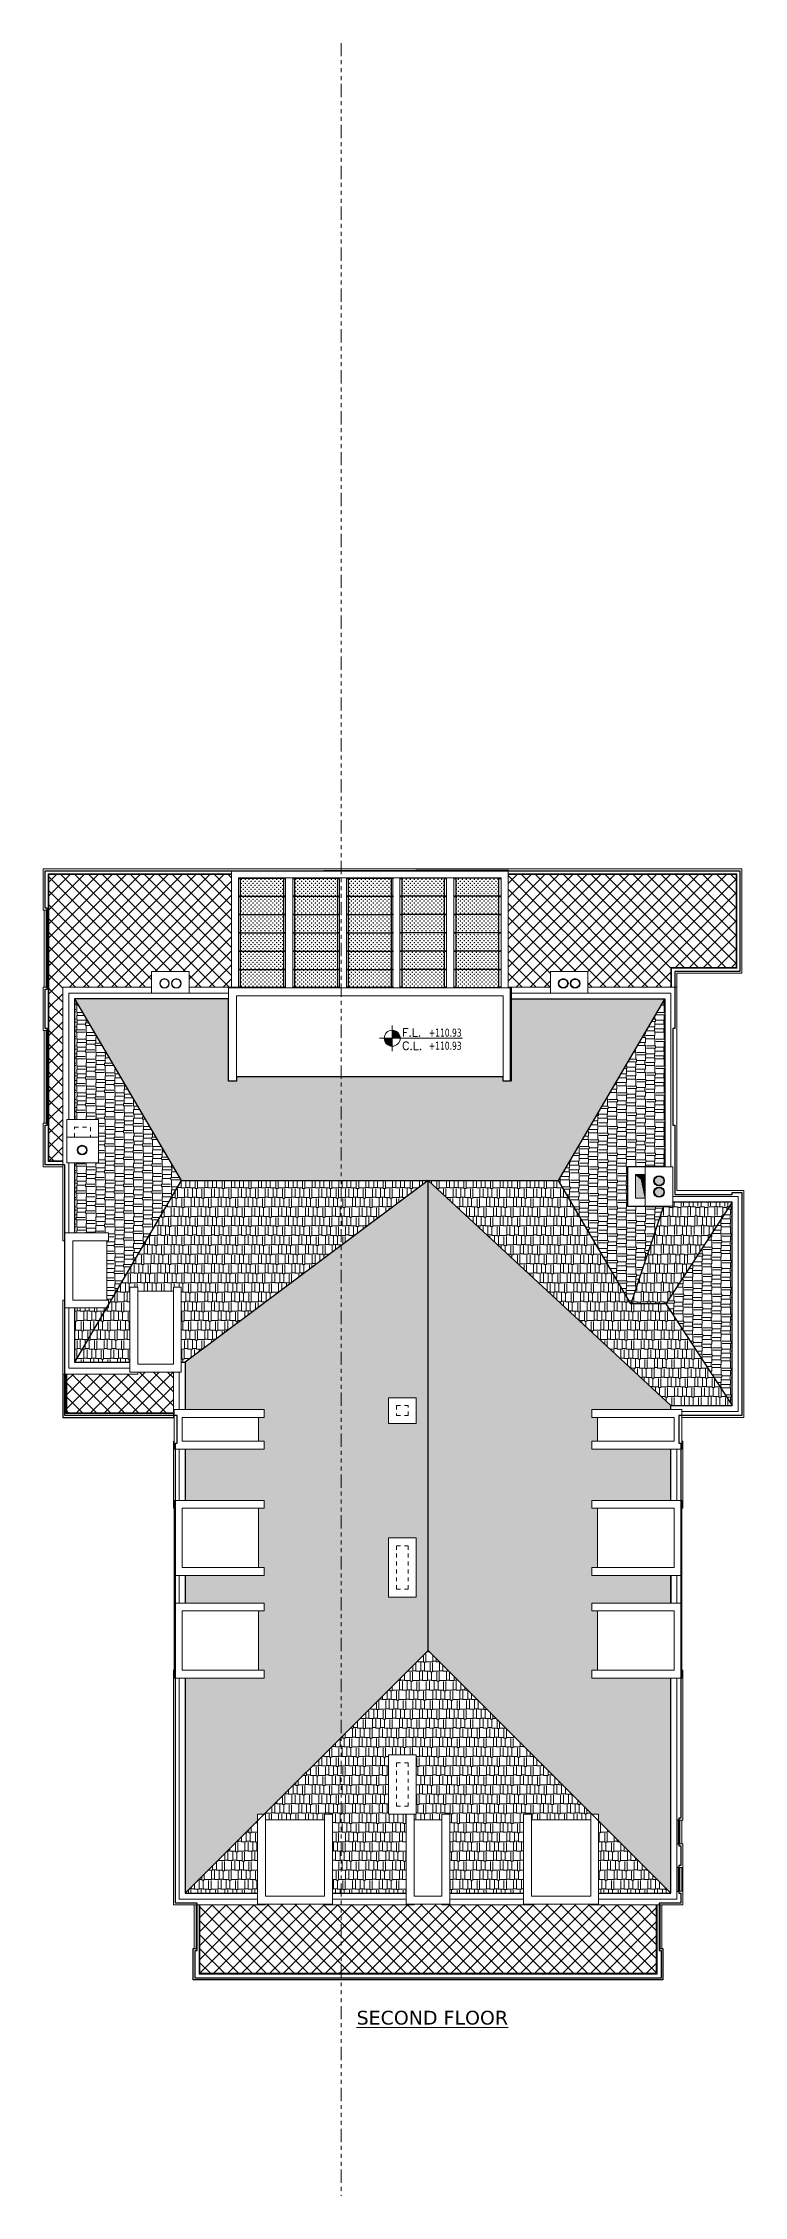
# Model space of a CAD drawing. Header units: inches. Extents: x -48 to 777, y -156 to 510.
# Drawn here: x 684.8 to 702.6, y -128.5 to -74 of the extents above; entities that cross this region are included whole.
import ezdxf
from ezdxf.enums import TextEntityAlignment as Align

# ---------------------------------------------------------------- set-up
doc = ezdxf.new("R2010")
doc.units = ezdxf.units.IN
doc.header["$MEASUREMENT"] = 0
for name, pattern in [('ACAD_ISO06W100', [36, 24, -3, 0, -3, 0, -3, 0, -3]), ('ACAD_ISO10W100', [18, 12, -3, 0, -3]), ('HIDDEN', [0.375, 0.25, -0.125]), ('NUHA', [1.45, 0.75, -0.25, 0.2, -0.25])]:
    doc.linetypes.add(name, pattern=pattern)
for name, color, linetype, lineweight in [('A-AXIS', 253, 'ACAD_ISO10W100', 5), ('A-HIDDEN', 254, 'HIDDEN', 5), ('A-PILLARS', 1, 'Continuous', 60), ('A-PROJECTION1', 6, 'Continuous', 30), ('A-PROJECTION2', 5, 'Continuous', 20), ('A-SIGNS1', 20, 'Continuous', 15), ('A-SIGNS2', 30, 'Continuous', 15), ('A-TEXT', 50, 'Continuous', 15), ('C-METAL', 190, 'Continuous', 30), ('C-TEXTILE', 205, 'Continuous', 30), ('C-WOOD', 28, 'Continuous', 30), ('D-GLASS', 171, 'Continuous', 20), ('D-METAL', 156, 'Continuous', 20), ('D-STONE', 52, 'Continuous', 20), ('D-WOOD', 32, 'Continuous', 20), ('H-OTHERS', 189, 'Continuous', 5), ('H-TEXTILE', 145, 'Continuous', 5), ('H-TILING', 54, 'Continuous', 5)]:
    doc.layers.add(name, color=color, linetype=linetype, lineweight=lineweight)
doc.layers.add('HH-DARK GREY', color=7, linetype='Continuous', lineweight=5, true_color=0x404040)
doc.layers.add('str-sunken-slabs', color=5, linetype='Continuous')
doc.styles.add('ROMAND', font='verdana.ttf')
doc.styles.add('ROMANS', font='romans__.ttf', dxfattribs={"height": 0.14})
pattern_1 = [(90, (590.39616, -349.71223), (-0.24, 0.51), [0.12, -0.1, 0.14, -0.06, 0.18, -0.08]), (90, (590.38616, -349.59223), (-0.24, 0.51), [0.1, -0.38, 0.08, -0.12]), (90, (590.41116, -349.35223), (-0.24, 0.51), [0.06, -0.62]), (180, (590.39616, -349.71223), (-0.24, -0.17), [0.23, -0.73]), (180, (590.39616, -349.59223), (-0.24, -0.17), [0.225, -0.735]), (180, (590.39616, -349.49223), (-0.24, -0.17), [0.21, -0.75]), (180, (590.41116, -349.35223), (-0.24, -0.17), [0.23, -0.73]), (180, (590.41116, -349.29223), (-0.24, -0.17), [0.23, -0.73]), (180, (590.39616, -349.11223), (-0.24, -0.17), [0.22, -0.74])]
pattern_2 = [(0, (590.39616, -349.71223), (0.51, 0.24), [0.12, -0.1, 0.14, -0.06, 0.18, -0.08]), (0, (590.51616, -349.70223), (0.51, 0.24), [0.1, -0.38, 0.08, -0.12]), (0, (590.75616, -349.72723), (0.51, 0.24), [0.06, -0.62]), (90, (590.39616, -349.71223), (-0.17, 0.24), [0.23, -0.73]), (90, (590.51616, -349.71223), (-0.17, 0.24), [0.225, -0.735]), (90, (590.61616, -349.71223), (-0.17, 0.24), [0.21, -0.75]), (90, (590.75616, -349.72723), (-0.17, 0.24), [0.23, -0.73]), (90, (590.81616, -349.72723), (-0.17, 0.24), [0.23, -0.73]), (90, (590.99616, -349.71223), (-0.17, 0.24), [0.22, -0.74])]
pattern_3 = [(270, (590.39616, -349.71223), (0.24, -0.51), [0.12, -0.1, 0.14, -0.06, 0.18, -0.08]), (270, (590.40616, -349.83223), (0.24, -0.51), [0.1, -0.38, 0.08, -0.12]), (270, (590.38116, -350.07223), (0.24, -0.51), [0.06, -0.62]), (0, (590.39616, -349.71223), (0.24, 0.17), [0.23, -0.73]), (0, (590.39616, -349.83223), (0.24, 0.17), [0.225, -0.735]), (0, (590.39616, -349.93223), (0.24, 0.17), [0.21, -0.75]), (0, (590.38116, -350.07223), (0.24, 0.17), [0.23, -0.73]), (0, (590.38116, -350.13223), (0.24, 0.17), [0.23, -0.73]), (0, (590.39616, -350.31223), (0.24, 0.17), [0.22, -0.74])]
pattern_4 = [(180, (590.39616, -349.71223), (-0.51, -0.24), [0.12, -0.1, 0.14, -0.06, 0.18, -0.08]), (180, (590.27616, -349.72223), (-0.51, -0.24), [0.1, -0.38, 0.08, -0.12]), (180, (590.03616, -349.69723), (-0.51, -0.24), [0.06, -0.62]), (270, (590.39616, -349.71223), (0.17, -0.24), [0.23, -0.73]), (270, (590.27616, -349.71223), (0.17, -0.24), [0.225, -0.735]), (270, (590.17616, -349.71223), (0.17, -0.24), [0.21, -0.75]), (270, (590.03616, -349.69723), (0.17, -0.24), [0.23, -0.73]), (270, (589.97616, -349.69723), (0.17, -0.24), [0.23, -0.73]), (270, (589.79616, -349.71223), (0.17, -0.24), [0.22, -0.74])]
pattern_5 = [(315, (449.04177, -81.5631), (0.1767767, 0.1767767), []), (45, (449.04177, -81.5631), (-0.1767767, 0.1767767), [])]
pattern_6 = [(270, (449.041767, -81.56311), (0.05, -0.05), [0.025, -0.075]), (360, (449.029267, -81.57561), (0.05, 0.05), [0.025, -0.075])]
pattern_7 = [(270, (450.42177, -81.56311), (0.05, -0.05), [0.025, -0.075]), (360, (450.40927, -81.57561), (0.05, 0.05), [0.025, -0.075])]

# ---------------------------------------------------------------- blocks, each defined once
blk = doc.blocks.new('GXFHGCGFCD')
at = {"layer": 'A-SIGNS1', "linetype": 'NUHA'}
h = blk.add_hatch(color=256, dxfattribs=at)
h.paths.add_polyline_path([(90.382, 61.33), (90.382, 61.17), (90.542, 61.17, 0.414214)])
h.paths.add_polyline_path([(90.382, 61.17), (90.222, 61.17, 0.414214), (90.382, 61.01)])
at = {"layer": 'A-SIGNS1'}
for p, q in [((90.126, 61.17), (91.79, 61.17)), ((90.382, 60.914), (90.382, 61.426))]:
    blk.add_line(p, q, dxfattribs=at)
blk.add_circle((90.382, 61.17), 0.16, dxfattribs=at)
blk = doc.blocks.new('DGXFHXFGDFD')
at = {"layer": 'A-SIGNS1'}
blk.add_blockref('GXFHGCGFCD', (0, 0), dxfattribs=at)
at = {"layer": 'A-SIGNS2', "linetype": 'NUHA', "style": 'ROMANS'}
for s, p in [('F.L.', (90.583, 61.203)), ('C.L.', (90.583, 60.941))]:
    blk.add_text(s, height=0.16, dxfattribs=at).set_placement(p)
at = {"layer": 'A-SIGNS2', "style": 'ROMANS', "width": 0.910135, "flags": 4}
for tag, p, p2 in [('NIV.FINI', (91.116, 61.203), (91.79, 61.203)), ('NIV.BETON', (91.116, 60.941), (91.79, 60.941))]:
    blk.add_attdef(tag, text='', height=0.16, dxfattribs=at).set_placement(p, p2, align=Align.FIT)

msp = doc.modelspace()

# ---------------------------------------------------------------- hatches: boundary and pattern name
at = {"layer": 'H-OTHERS'}
h = msp.add_hatch(dxfattribs=at)
h.set_pattern_fill('ANSI32', color=256, scale=0.1, angle=-231.511645)
h.set_pattern_definition([(135, (690.17773, -118.32325), (-0.026516504, -0.026516504), []), (135, (690.17773, -118.305574), (-0.026516504, -0.026516504), [])])
h.paths.add_polyline_path([(699.82294, -102.65377), (699.97216, -102.77198), (700.07294, -103.25378), (700.07294, -102.65379)])
at = {"layer": 'H-TEXTILE'}
h = msp.add_hatch(dxfattribs=at)
h.set_pattern_fill('CROSS', color=256, scale=0.2, angle=-90)
h.set_pattern_definition(pattern_6)
h.paths.add_polyline_path([(690.9149, -95.14378), (690.9149, -97.91378), (689.82293, -97.91378), (689.82293, -95.14378)])
h = msp.add_hatch(dxfattribs=at)
h.set_pattern_fill('CROSS', color=256, scale=0.2, angle=-90)
h.set_pattern_definition(pattern_7)
h.paths.add_polyline_path([(692.27686, -95.14378), (692.27686, -97.91378), (691.1949, -97.91378), (691.1949, -95.14378)])
h = msp.add_hatch(dxfattribs=at)
h.set_pattern_fill('CROSS', color=256, scale=0.2, angle=-90)
h.set_pattern_definition([(270, (451.783733, -81.56311), (0.05, -0.05), [0.025, -0.075]), (360, (451.771233, -81.57561), (0.05, 0.05), [0.025, -0.075])])
h.paths.add_polyline_path([(693.63883, -95.14378), (693.63883, -97.91378), (692.55686, -97.91378), (692.55686, -95.14378)])
h = msp.add_hatch(dxfattribs=at)
h.set_pattern_fill('CROSS', color=256, scale=0.2, angle=-90)
h.set_pattern_definition(pattern_7)
h.paths.add_polyline_path([(693.9108, -95.14378), (693.9108, -97.91378), (694.99276, -97.91378), (694.99276, -95.14378)])
h = msp.add_hatch(dxfattribs=at)
h.set_pattern_fill('CROSS', color=256, scale=0.2, angle=-90)
h.set_pattern_definition(pattern_6)
h.paths.add_polyline_path([(695.27276, -95.14378), (695.27276, -97.91378), (696.36473, -97.91378), (696.36473, -95.14378)])
at = {"layer": 'H-TILING'}
h = msp.add_hatch(dxfattribs=at)
h.set_pattern_fill('ANSI37', color=256, scale=2, angle=-90)
h.set_pattern_definition(pattern_5)
h.paths.add_polyline_path([(687.57276, -97.50378), (688.52293, -97.50378), (688.52293, -97.90379), (689.59293, -97.90379), (689.59293, -95.05378), (684.97293, -95.05378), (684.97292, -102.30377), (685.32293, -102.30377), (685.32293, -97.90378), (687.57276, -97.90379)])
h = msp.add_hatch(dxfattribs=at)
h.set_pattern_fill('ANSI37', color=256, scale=2, angle=-90)
h.set_pattern_definition(pattern_5)
h.paths.add_polyline_path([(696.60276, -95.05378), (696.60276, -97.90378), (697.67276, -97.90378), (697.67276, -97.50378), (698.62276, -97.50378), (698.62276, -97.90378), (700.72257, -97.90378), (700.72257, -97.40367), (702.37293, -97.40367), (702.37293, -95.05378)])
h = msp.add_hatch(dxfattribs=at)
h.set_pattern_fill('ANSI37', color=256, scale=2, angle=-90)
h.set_pattern_definition(pattern_5)
h.paths.add_polyline_path([(687.22293, -107.70534), (685.67293, -107.70534), (685.67293, -107.70534), (685.75293, -107.70534), (685.42293, -107.70534), (685.42293, -108.68534), (688.12293, -108.68534), (688.12293, -107.65534), (687.22293, -107.65534), (687.22293, -107.70534)])
h = msp.add_hatch(dxfattribs=at)
h.set_pattern_fill('ANSI37', color=256, scale=2, angle=-90)
h.set_pattern_definition(pattern_5)
h.paths.add_polyline_path([(700.35293, -122.88534), (700.35293, -121.15534), (698.69196, -121.15534), (697.19196, -121.1377), (697.19196, -121.15534), (694.92293, -121.15534), (694.22293, -121.13979), (694.22293, -121.15534), (691.9539, -121.15534), (690.4539, -121.1377), (690.4539, -121.15534), (688.79293, -121.15534), (688.79293, -122.88534)])
at = {"layer": 'HH-DARK GREY'}
h = msp.add_hatch(dxfattribs=at)
h.set_pattern_fill('AR-RSHKE', color=256, scale=0.02, angle=270)
h.set_pattern_definition(pattern_3)
h.paths.add_polyline_path([(688.32293, -102.80456), (685.62293, -98.20378), (685.62293, -101.25377), (686.22294, -101.25377), (686.22294, -101.70378), (686.22294, -101.70378), (686.22294, -102.35378), (685.62293, -102.35377), (685.62293, -104.12956), (686.48057, -104.12956), (686.48057, -104.32956), (686.43658, -104.32956), (686.43658, -105.82956), (686.54769, -105.82956)])
h = msp.add_hatch(dxfattribs=at)
h.set_pattern_fill('AR-RSHKE', color=256, scale=0.02, angle=180)
h.set_pattern_definition(pattern_4)
h.paths.add_polyline_path([(689.52293, -98.20378), (685.62293, -98.20378), (688.32293, -102.80456), (697.87257, -102.80507), (700.57257, -98.20429), (696.67276, -98.20378), (696.67276, -100.28559), (696.47276, -100.28559), (696.47276, -100.17807), (689.72293, -100.17807), (689.72293, -100.28559), (689.52293, -100.28559)])
h = msp.add_hatch(dxfattribs=at)
h.set_pattern_fill('AR-RSHKE', color=256, scale=0.02, angle=90)
h.set_pattern_definition(pattern_1)
h.paths.add_polyline_path([(697.87257, -102.80507), (700.57257, -98.20429), (700.57293, -102.45379), (699.62295, -102.45379), (699.62295, -103.45378), (700.53928, -103.45378), (699.70615, -105.92948)])
h = msp.add_hatch(dxfattribs=at)
h.set_pattern_fill('AR-RSHKE', color=256, scale=0.02)
h.set_pattern_definition(pattern_2)
h.paths.add_polyline_path([(694.57249, -102.80489), (688.32293, -102.80456), (686.48057, -105.94394), (686.48057, -106.02956), (686.43032, -106.02956), (685.62293, -107.40534), (685.62293, -107.40534), (687.02293, -107.40534), (687.02293, -105.50805), (687.22293, -105.50805), (687.22293, -105.60942), (688.12294, -105.60942), (688.12294, -105.50805), (688.32294, -105.50805), (688.32294, -107.40534), (688.42293, -107.40534)])
h = msp.add_hatch(dxfattribs=at)
h.set_pattern_fill('AR-RSHKE', color=256, scale=0.02, angle=270)
h.set_pattern_definition(pattern_3)
h.paths.add_polyline_path([(694.57293, -114.70534), (694.57293, -102.80489), (694.57249, -102.80489), (688.42293, -107.40534), (688.42293, -108.60618), (690.4224, -108.60618), (690.4224, -108.80618), (690.27992, -108.80618), (690.27992, -109.40618), (690.4224, -109.40618), (690.4224, -109.60618), (688.42293, -109.60618), (688.42293, -110.90534), (690.4224, -110.90534), (690.4224, -111.10534), (690.27992, -111.10534), (690.27992, -112.60534), (690.4224, -112.60534), (690.4224, -112.80534), (688.42293, -112.80534), (688.42293, -113.50534), (690.4224, -113.50534), (690.4224, -113.70534), (690.27992, -113.70534), (690.27992, -115.20534), (690.4224, -115.20534), (690.4224, -115.40534), (688.42293, -115.40534), (688.42293, -120.85534), (690.25391, -119.02437), (690.25391, -118.85588), (690.4224, -118.85588)])
h.paths.add_polyline_path([(693.57293, -108.30534), (694.27293, -108.30534), (694.27293, -108.95534), (693.57293, -108.95534)], flags=16)
h.paths.add_polyline_path([(693.77293, -108.50534), (694.07293, -108.50534), (694.07293, -108.75534), (693.77293, -108.75534)], flags=0)
h.paths.add_polyline_path([(693.57293, -111.85534), (694.27293, -111.85534), (694.27293, -113.35534), (693.57293, -113.35534)], flags=16)
h.paths.add_polyline_path([(693.77293, -112.05534), (694.07293, -112.05534), (694.07293, -113.15534), (693.77293, -113.15534)], flags=0)
h = msp.add_hatch(dxfattribs=at)
h.set_pattern_fill('AR-RSHKE', color=256, scale=0.02, angle=90)
h.set_pattern_definition(pattern_1)
h.paths.add_polyline_path([(699.82295, -103.25378), (700.07294, -103.25378), (699.97216, -102.77198), (699.82295, -102.65379)], flags=17)
h.paths.add_polyline_path([(700.42294, -102.94072, -0.41421356), (700.29294, -102.81072, -0.96), (700.54294, -102.81072, -0.52208009), (700.42294, -102.96685, -0.41421356), (700.55294, -103.09685, -0.96), (700.30294, -103.09685, -0.52208009)], flags=17)
h.paths.add_polyline_path([(694.57293, -114.70534), (698.72347, -118.85588), (698.89196, -118.85588), (698.89196, -119.02437), (700.72293, -120.85534), (700.72293, -115.40534), (698.72347, -115.40534), (698.72347, -115.20534), (698.86595, -115.20534), (698.86595, -113.70534), (698.72347, -113.70534), (698.72347, -113.50534), (700.72293, -113.50534), (700.72293, -112.80534), (698.72347, -112.80534), (698.72347, -112.60534), (698.86595, -112.60534), (698.86595, -111.10534), (698.72347, -111.10534), (698.72347, -110.90534), (700.72293, -110.90534), (700.72293, -109.60618), (698.72347, -109.60618), (698.72347, -109.40618), (698.86595, -109.40618), (698.86595, -108.80618), (698.72347, -108.80618), (698.72347, -108.60618), (700.72293, -108.60618), (700.72293, -108.50551), (694.57329, -102.80489), (694.57293, -102.80489)])
h = msp.add_hatch(dxfattribs=at)
h.set_pattern_fill('AR-RSHKE', color=256, scale=0.02)
h.set_pattern_definition(pattern_2)
h.paths.add_polyline_path([(700.72275, -108.50534), (702.27293, -108.50534), (700.59331, -105.92948), (699.70615, -105.92948), (697.87257, -102.80507), (694.57329, -102.80489)])
h = msp.add_hatch(dxfattribs=at)
h.set_pattern_fill('AR-RSHKE', color=256, scale=0.02, angle=180)
h.set_pattern_definition(pattern_4)
h.paths.add_polyline_path([(700.59331, -105.92948), (702.27293, -103.35361), (700.77294, -103.35361), (700.77294, -103.45378), (700.53928, -103.45378), (699.70615, -105.92948)])
h = msp.add_hatch(dxfattribs=at)
h.set_pattern_fill('AR-RSHKE', color=256, scale=0.02, angle=90)
h.set_pattern_definition(pattern_1)
h.paths.add_polyline_path([(702.27293, -103.35361), (700.59331, -105.92948), (702.27293, -108.50534)])
h = msp.add_hatch(dxfattribs=at)
h.set_pattern_fill('AR-RSHKE', color=256, scale=0.02)
h.set_pattern_definition(pattern_2)
h.paths.add_polyline_path([(686.43032, -106.02956), (685.62293, -106.02956), (685.62293, -107.40534)])
h = msp.add_hatch(dxfattribs=at)
h.set_pattern_fill('AR-RSHKE', color=256, scale=0.02)
h.set_pattern_definition(pattern_2)
h.paths.add_polyline_path([(694.02293, -120.85534), (694.02293, -118.85534), (693.57293, -118.85534), (693.57293, -117.35534), (694.27293, -117.35534), (694.27293, -118.85534), (694.22293, -118.85534), (694.22293, -118.99836), (694.92293, -118.99836), (694.92293, -118.85588), (695.12293, -118.85588), (695.12293, -120.85534), (696.99196, -120.85534), (696.99196, -118.85588), (697.19196, -118.85588), (697.19196, -118.99836), (698.69196, -118.99836), (698.69196, -118.82437), (694.57293, -114.70534), (690.4224, -118.85588), (690.45391, -118.85588), (690.45391, -118.99836), (691.95391, -118.99836), (691.95391, -118.85588), (692.15391, -118.85588), (692.15391, -120.85534)])
h = msp.add_hatch(dxfattribs=at)
h.set_pattern_fill('AR-RSHKE', color=256, scale=0.02)
h.set_pattern_definition(pattern_2)
h.paths.add_polyline_path([(690.25391, -120.85534), (690.25391, -119.02437), (688.42293, -120.85534)])
h = msp.add_hatch(dxfattribs=at)
h.set_pattern_fill('AR-RSHKE', color=256, scale=0.02)
h.set_pattern_definition(pattern_2)
h.paths.add_polyline_path([(700.72293, -120.85534), (698.89196, -119.02437), (698.89196, -120.85534)])

# ---------------------------------------------------------------- linework, layer by layer
at = {"layer": 'A-AXIS', "linetype": 'ACAD_ISO06W100', "ltscale": 0.014}
msp.add_lwpolyline([(692.37293, -73.98751), (692.37293, -128.52602)], dxfattribs=at)
at = {"layer": 'A-HIDDEN', "linetype": 'HIDDEN', "ltscale": 0.3}
msp.add_line((685.32293, -99.00378), (685.32293, -101.35378), dxfattribs=at)
for points in [[(685.62294, -101.45377), (686.02294, -101.45377), (686.02294, -101.70378), (685.62294, -101.70378)], [(693.77293, -108.75534), (694.07293, -108.75534), (694.07293, -108.50534), (693.77293, -108.50534)], [(693.77293, -113.15534), (694.07293, -113.15534), (694.07293, -112.05534), (693.77293, -112.05534)], [(693.77293, -118.65534), (694.07293, -118.65534), (694.07293, -117.55534), (693.77293, -117.55534)]]:
    msp.add_lwpolyline(points, close=True, dxfattribs=at)
at = {"layer": 'A-PILLARS'}
msp.add_lwpolyline([(696.67276, -100.28559), (696.67276, -97.92379)], dxfattribs=at)
at = {"layer": 'A-PROJECTION1', "linetype": 'Continuous'}
for p, q in [((688.32293, -102.80456), (697.87257, -102.80507)), ((694.57293, -114.70534), (694.57293, -102.80456))]:
    msp.add_line(p, q, dxfattribs=at)
for points in [[(689.52293, -98.20378), (685.62293, -98.20378), (685.62293, -101.25377)], [(685.62293, -98.20378), (688.32293, -102.80456), (685.62293, -107.40534)], [(696.67276, -98.20378), (700.57293, -98.20378), (700.57293, -102.45379), (699.62295, -102.45379), (699.62295, -103.45378), (700.53928, -103.45378), (699.70615, -105.92948), (697.87257, -102.80507), (700.57257, -98.20429)], [(685.62293, -102.35377), (685.62293, -104.12956)], [(694.57293, -102.80456), (694.57293, -102.80456), (688.42293, -107.40534)], [(694.57293, -102.80456), (694.57293, -102.80456), (700.72293, -108.50551)], [(702.27293, -103.35361), (700.59331, -105.92948), (702.27293, -108.50534)], [(700.72293, -108.60618), (700.72293, -108.50534), (702.27293, -108.50534), (702.27293, -103.35361), (700.77294, -103.35361)], [(685.62293, -106.02956), (685.62293, -107.40534), (687.02293, -107.40534)], [(700.59331, -105.92948), (699.70615, -105.92948)], [(688.32294, -107.40534), (688.42293, -107.40534), (688.42293, -108.60618)], [(688.42293, -109.60618), (688.42293, -110.90534)], [(700.72293, -110.90534), (700.72293, -109.60618)], [(688.42293, -112.80534), (688.42293, -113.50534)], [(700.72293, -113.50534), (700.72293, -112.80534)], [(700.72293, -112.80534), (700.72293, -113.50534)], [(688.42293, -120.85534), (694.57293, -114.70534), (700.72293, -120.85534)], [(688.42293, -115.40534), (688.42293, -120.85534), (690.25391, -120.85534)], [(698.89196, -120.85534), (700.72293, -120.85534), (700.72293, -115.40534)], [(692.15391, -120.85534), (694.02293, -120.85534)], [(695.12293, -120.85534), (696.99196, -120.85534)]]:
    msp.add_lwpolyline(points, dxfattribs=at)
at = {"layer": 'A-PROJECTION1'}
for points in [[(689.52293, -98.20378), (685.62293, -98.20378), (688.32293, -102.80456), (697.87257, -102.80507), (700.57257, -98.20429), (696.67276, -98.20378), (696.67276, -100.28559), (696.47276, -100.28559), (696.47276, -100.17807), (689.72293, -100.17807), (689.72293, -100.28559), (689.52293, -100.28559)], [(697.87257, -102.80507), (700.57257, -98.20429), (700.57293, -102.45379), (699.62295, -102.45379), (699.62295, -103.45378), (700.53928, -103.45378), (699.70615, -105.92948)]]:
    msp.add_lwpolyline(points, close=True, dxfattribs=at)
msp.add_lwpolyline([(685.32293, -107.70534), (685.32293, -108.80534), (688.12293, -108.80534)], dxfattribs=at)
at = {"layer": 'A-PROJECTION2'}
msp.add_lwpolyline([(700.07294, -103.25378), (699.82295, -103.25378), (699.82295, -102.65379), (700.07294, -102.65379)], close=True, dxfattribs=at)
at = {"layer": 'C-METAL'}
for centre, radius in [((697.99793, -97.80878), 0.12), ((697.99793, -97.80878), 0.11), ((698.29793, -97.80878), 0.12), ((698.29793, -97.80878), 0.11), ((685.81302, -102.03093), 0.12), ((685.81302, -102.03093), 0.11), ((700.42294, -102.81072), 0.13), ((700.42294, -103.09685), 0.13), ((700.42294, -102.81072), 0.12), ((700.42294, -103.09685), 0.12)]:
    msp.add_circle(centre, radius, dxfattribs=at)
at = {"layer": 'C-TEXTILE'}
for p, q in [((689.82293, -95.60211), (690.9149, -95.60211)), ((691.1949, -95.60211), (692.27686, -95.60211)), ((692.55686, -95.60211), (693.63883, -95.60211)), ((694.99276, -95.60211), (693.9108, -95.60211)), ((696.36473, -95.60211), (695.27276, -95.60211)), ((689.82293, -96.06545), (690.9149, -96.06545)), ((689.82293, -96.52878), (690.9149, -96.52878)), ((691.1949, -96.06545), (692.27686, -96.06545)), ((691.1949, -96.52878), (692.27686, -96.52878)), ((692.55686, -96.06545), (693.63883, -96.06545)), ((692.55686, -96.52878), (693.63883, -96.52878)), ((694.99276, -96.06545), (693.9108, -96.06545)), ((694.99276, -96.52878), (693.9108, -96.52878)), ((696.36473, -96.06545), (695.27276, -96.06545)), ((696.36473, -96.52878), (695.27276, -96.52878)), ((689.82293, -96.99211), (690.9149, -96.99211)), ((691.1949, -96.99211), (692.27686, -96.99211)), ((692.55686, -96.99211), (693.63883, -96.99211)), ((694.99276, -96.99211), (693.9108, -96.99211)), ((696.36473, -96.99211), (695.27276, -96.99211)), ((689.82293, -97.45545), (690.9149, -97.45545)), ((691.1949, -97.45545), (692.27686, -97.45545)), ((692.55686, -97.45545), (693.63883, -97.45545)), ((694.99276, -97.45545), (693.9108, -97.45545)), ((696.36473, -97.45545), (695.27276, -97.45545))]:
    msp.add_line(p, q, dxfattribs=at)
for points in [[(690.9149, -95.14378), (690.9149, -97.91378), (689.82293, -97.91378), (689.82293, -95.14378)], [(692.27686, -95.14378), (692.27686, -97.91378), (691.1949, -97.91378), (691.1949, -95.14378)], [(693.63883, -95.14378), (693.63883, -97.91378), (692.55686, -97.91378), (692.55686, -95.14378)], [(693.9108, -95.14378), (693.9108, -97.91378), (694.99276, -97.91378), (694.99276, -95.14378)], [(695.27276, -95.14378), (695.27276, -97.91378), (696.36473, -97.91378), (696.36473, -95.14378)]]:
    msp.add_lwpolyline(points, close=True, dxfattribs=at)
at = {"layer": 'C-WOOD'}
for p, q in [((684.92293, -97.90378), (684.92293, -95.95378)), ((684.92293, -101.35378), (684.92293, -99.00378))]:
    msp.add_line(p, q, dxfattribs=at)
for points in [[(700.92473, -119.00618), (700.87293, -119.00618), (700.87293, -119.60534), (700.92473, -119.60534)], [(700.92473, -120.20618), (700.87293, -120.20618), (700.87293, -120.80534), (700.92473, -120.80534)]]:
    msp.add_lwpolyline(points, close=True, dxfattribs=at)
msp.add_lwpolyline([(700.42293, -121.15534), (700.42293, -122.25534), (700.52293, -122.25534), (700.52293, -123.05534), (688.62293, -123.05534), (688.62293, -122.25534), (688.72293, -122.25534), (688.72293, -121.15534)], dxfattribs=at)
at = {"layer": 'D-GLASS'}
for points in [[(689.59293, -95.03378), (684.95293, -95.03378), (684.95292, -102.32377), (685.32293, -102.32377)], [(689.59293, -95.05378), (684.97293, -95.05378), (684.97292, -102.30377), (685.32293, -102.30377)], [(700.74257, -97.90378), (700.74257, -97.42367), (702.39293, -97.42367), (702.39293, -95.03378), (696.60276, -95.03378)], [(700.72257, -97.90378), (700.72257, -97.40367), (702.37293, -97.40367), (702.37293, -95.05378), (696.60276, -95.05378)], [(688.12293, -108.70534), (685.40293, -108.70534), (685.40293, -107.70534), (685.42293, -107.70534), (685.42293, -108.68534), (688.12293, -108.68534)], [(700.37293, -121.15534), (700.37293, -122.90534), (688.77293, -122.90534), (688.77293, -121.15534)], [(700.35293, -121.15534), (700.35293, -122.88534), (688.79293, -122.88534), (688.79293, -121.15534)]]:
    msp.add_lwpolyline(points, dxfattribs=at)
at = {"layer": 'D-METAL'}
for points in [[(689.82293, -95.16378), (689.82293, -95.14378), (689.77293, -95.14378), (689.77293, -95.16378)], [(690.9649, -95.16378), (690.9649, -95.14378), (690.9149, -95.14378), (690.9149, -95.16378)], [(691.1949, -95.16378), (691.1949, -95.14378), (691.1449, -95.14378), (691.1449, -95.16378)], [(692.32686, -95.16378), (692.32686, -95.14378), (692.27686, -95.14378), (692.27686, -95.16378)], [(692.55686, -95.16378), (692.55686, -95.14378), (692.50687, -95.14378), (692.50687, -95.16378)], [(693.68883, -95.16378), (693.68883, -95.14378), (693.63883, -95.14378), (693.63883, -95.16378)], [(693.8608, -95.16378), (693.8608, -95.14378), (693.9108, -95.14378), (693.9108, -95.16378)], [(694.99276, -95.16378), (694.99276, -95.14378), (695.04276, -95.14378), (695.04276, -95.16378)], [(695.22276, -95.16378), (695.22276, -95.14378), (695.27276, -95.14378), (695.27276, -95.16378)], [(696.36473, -95.16378), (696.36473, -95.14378), (696.41473, -95.14378), (696.41473, -95.16378)], [(689.77293, -95.59211), (689.77293, -95.61211), (689.82293, -95.61211), (689.82293, -95.59211)], [(690.9649, -95.61211), (690.9649, -95.59211), (690.9149, -95.59211), (690.9149, -95.61211)], [(691.1449, -95.59211), (691.1449, -95.61211), (691.1949, -95.61211), (691.1949, -95.59211)], [(692.32686, -95.61211), (692.32686, -95.59211), (692.27686, -95.59211), (692.27686, -95.61211)], [(692.50687, -95.59211), (692.50687, -95.61211), (692.55686, -95.61211), (692.55686, -95.59211)], [(693.68883, -95.61211), (693.68883, -95.59211), (693.63883, -95.59211), (693.63883, -95.61211)], [(693.8608, -95.61211), (693.8608, -95.59211), (693.9108, -95.59211), (693.9108, -95.61211)], [(695.04276, -95.59211), (695.04276, -95.61211), (694.99276, -95.61211), (694.99276, -95.59211)], [(695.22276, -95.61211), (695.22276, -95.59211), (695.27276, -95.59211), (695.27276, -95.61211)], [(696.41473, -95.59211), (696.41473, -95.61211), (696.36473, -95.61211), (696.36473, -95.59211)], [(689.77293, -96.05545), (689.77293, -96.07545), (689.82293, -96.07545), (689.82293, -96.05545)], [(689.77293, -96.51878), (689.77293, -96.53878), (689.82293, -96.53878), (689.82293, -96.51878)], [(690.9649, -96.07545), (690.9649, -96.05545), (690.9149, -96.05545), (690.9149, -96.07545)], [(690.9649, -96.53878), (690.9649, -96.51878), (690.9149, -96.51878), (690.9149, -96.53878)], [(691.1449, -96.05545), (691.1449, -96.07545), (691.1949, -96.07545), (691.1949, -96.05545)], [(691.1449, -96.51878), (691.1449, -96.53878), (691.1949, -96.53878), (691.1949, -96.51878)], [(692.32686, -96.07545), (692.32686, -96.05545), (692.27686, -96.05545), (692.27686, -96.07545)], [(692.32686, -96.53878), (692.32686, -96.51878), (692.27686, -96.51878), (692.27686, -96.53878)], [(692.50687, -96.05545), (692.50687, -96.07545), (692.55686, -96.07545), (692.55686, -96.05545)], [(692.50687, -96.51878), (692.50687, -96.53878), (692.55686, -96.53878), (692.55686, -96.51878)], [(693.68883, -96.07545), (693.68883, -96.05545), (693.63883, -96.05545), (693.63883, -96.07545)], [(693.68883, -96.53878), (693.68883, -96.51878), (693.63883, -96.51878), (693.63883, -96.53878)], [(693.8608, -96.07545), (693.8608, -96.05545), (693.9108, -96.05545), (693.9108, -96.07545)], [(693.8608, -96.53878), (693.8608, -96.51878), (693.9108, -96.51878), (693.9108, -96.53878)], [(695.04276, -96.05545), (695.04276, -96.07545), (694.99276, -96.07545), (694.99276, -96.05545)], [(695.04276, -96.51878), (695.04276, -96.53878), (694.99276, -96.53878), (694.99276, -96.51878)], [(695.22276, -96.07545), (695.22276, -96.05545), (695.27276, -96.05545), (695.27276, -96.07545)], [(695.22276, -96.53878), (695.22276, -96.51878), (695.27276, -96.51878), (695.27276, -96.53878)], [(696.41473, -96.05545), (696.41473, -96.07545), (696.36473, -96.07545), (696.36473, -96.05545)], [(696.41473, -96.51878), (696.41473, -96.53878), (696.36473, -96.53878), (696.36473, -96.51878)], [(689.77293, -96.98211), (689.77293, -97.00211), (689.82293, -97.00211), (689.82293, -96.98211)], [(690.9649, -97.00211), (690.9649, -96.98211), (690.9149, -96.98211), (690.9149, -97.00211)], [(691.1449, -96.98211), (691.1449, -97.00211), (691.1949, -97.00211), (691.1949, -96.98211)], [(692.32686, -97.00211), (692.32686, -96.98211), (692.27686, -96.98211), (692.27686, -97.00211)], [(692.50687, -96.98211), (692.50687, -97.00211), (692.55686, -97.00211), (692.55686, -96.98211)], [(693.68883, -97.00211), (693.68883, -96.98211), (693.63883, -96.98211), (693.63883, -97.00211)], [(693.8608, -97.00211), (693.8608, -96.98211), (693.9108, -96.98211), (693.9108, -97.00211)], [(695.04276, -96.98211), (695.04276, -97.00211), (694.99276, -97.00211), (694.99276, -96.98211)], [(695.22276, -97.00211), (695.22276, -96.98211), (695.27276, -96.98211), (695.27276, -97.00211)], [(696.41473, -96.98211), (696.41473, -97.00211), (696.36473, -97.00211), (696.36473, -96.98211)], [(689.77293, -97.44545), (689.77293, -97.46545), (689.82293, -97.46545), (689.82293, -97.44545)], [(690.9649, -97.46545), (690.9649, -97.44545), (690.9149, -97.44545), (690.9149, -97.46545)], [(691.1449, -97.44545), (691.1449, -97.46545), (691.1949, -97.46545), (691.1949, -97.44545)], [(692.32686, -97.46545), (692.32686, -97.44545), (692.27686, -97.44545), (692.27686, -97.46545)], [(692.50687, -97.44545), (692.50687, -97.46545), (692.55686, -97.46545), (692.55686, -97.44545)], [(693.68883, -97.46545), (693.68883, -97.44545), (693.63883, -97.44545), (693.63883, -97.46545)], [(693.8608, -97.46545), (693.8608, -97.44545), (693.9108, -97.44545), (693.9108, -97.46545)], [(695.04276, -97.44545), (695.04276, -97.46545), (694.99276, -97.46545), (694.99276, -97.44545)], [(695.22276, -97.46545), (695.22276, -97.44545), (695.27276, -97.44545), (695.27276, -97.46545)], [(696.41473, -97.44545), (696.41473, -97.46545), (696.36473, -97.46545), (696.36473, -97.44545)], [(689.77293, -97.89378), (689.77293, -97.91378), (689.82293, -97.91378), (689.82293, -97.89378)], [(690.9649, -97.91378), (690.9649, -97.89378), (690.9149, -97.89378), (690.9149, -97.91378)], [(691.1449, -97.89378), (691.1449, -97.91378), (691.1949, -97.91378), (691.1949, -97.89378)], [(692.32686, -97.91378), (692.32686, -97.89378), (692.27686, -97.89378), (692.27686, -97.91378)], [(692.50687, -97.89378), (692.50687, -97.91378), (692.55686, -97.91378), (692.55686, -97.89378)], [(693.68883, -97.91378), (693.68883, -97.89378), (693.63883, -97.89378), (693.63883, -97.91378)], [(693.8608, -97.91378), (693.8608, -97.89378), (693.9108, -97.89378), (693.9108, -97.91378)], [(695.04276, -97.89378), (695.04276, -97.91378), (694.99276, -97.91378), (694.99276, -97.89378)], [(695.22276, -97.91378), (695.22276, -97.89378), (695.27276, -97.89378), (695.27276, -97.91378)], [(696.41473, -97.89378), (696.41473, -97.91378), (696.36473, -97.91378), (696.36473, -97.89378)]]:
    msp.add_lwpolyline(points, close=True, dxfattribs=at)
for centre, radius in [((687.89776, -97.80878), 0.12), ((687.89776, -97.80878), 0.11), ((688.19776, -97.80878), 0.12), ((688.19776, -97.80878), 0.11)]:
    msp.add_circle(centre, radius, dxfattribs=at)
at = {"layer": 'D-STONE', "linetype": 'Continuous'}
msp.add_line((689.72293, -100.17807), (696.47276, -100.17807), dxfattribs=at)
for points in [[(700.87257, -97.90378), (700.87257, -97.55367), (702.52293, -97.55367), (702.52293, -94.90378), (684.82293, -94.90378), (684.82293, -95.95378), (684.95293, -95.95378)], [(684.95293, -97.90378), (684.82293, -97.90378), (684.82293, -99.00378), (684.95293, -99.00378)], [(687.57276, -97.90378), (685.32293, -97.90378), (685.32293, -104.32956)], [(689.52293, -98.05378), (685.47293, -98.05378), (685.47293, -101.25377)], [(689.77293, -97.90378), (688.52293, -97.90378)], [(689.77293, -97.90379), (688.52293, -97.90379)], [(697.67276, -97.90378), (696.60276, -97.90378)], [(700.72293, -102.45379), (700.72293, -98.05378), (696.67276, -98.05378)], [(701.02293, -108.80618), (701.02293, -108.80534), (702.57293, -108.80534), (702.57293, -103.05361), (700.87294, -103.05361), (700.87293, -97.90378), (698.62276, -97.90378)], [(684.95292, -101.35378), (684.82292, -101.35378), (684.82292, -102.45377), (685.32293, -102.45377)], [(685.42295, -101.70377), (685.42294, -101.25377), (686.22294, -101.25377), (686.22294, -101.70378)], [(685.47293, -102.35377), (685.47293, -104.12956)], [(700.07295, -103.45378), (699.62295, -103.45378), (699.62295, -102.45379), (700.07295, -102.45379)], [(701.00293, -108.65534), (702.42293, -108.65534), (702.42293, -103.20361), (700.77294, -103.20361)], [(685.37293, -104.32956), (685.32293, -104.32956)], [(685.32293, -105.82956), (685.32293, -107.70534), (687.22293, -107.70534), (687.22293, -107.65534)], [(685.37293, -105.82956), (685.32293, -105.82956)], [(685.47293, -106.02956), (685.47293, -107.55534), (687.02293, -107.55534)], [(688.12293, -107.65534), (688.12293, -108.80534), (688.14293, -108.80534)], [(688.27293, -107.65534), (688.27293, -108.60618)], [(688.14293, -108.80618), (688.12293, -108.80618)], [(701.00293, -108.80618), (701.02293, -108.80618)], [(688.12293, -109.40618), (688.12293, -111.10534)], [(688.14293, -109.40618), (688.12293, -109.40618)], [(688.27293, -109.60618), (688.27293, -110.90534)], [(700.87293, -110.90534), (700.87293, -109.60618)], [(701.00293, -109.40618), (701.02293, -109.40618)], [(701.02293, -111.10534), (701.02293, -109.40618)], [(701.02293, -109.40618), (701.02293, -111.10534)], [(688.14293, -111.10534), (688.12293, -111.10534)], [(701.00293, -111.10534), (701.02293, -111.10534)], [(688.12293, -115.20534), (688.12293, -121.15534), (690.4539, -121.15534)], [(688.14293, -115.20534), (688.12293, -115.20534)], [(688.27293, -115.40534), (688.27293, -121.00534), (690.25391, -121.00534)], [(698.89196, -121.00534), (700.87293, -121.00534), (700.87293, -115.40534)], [(701.00293, -115.20534), (701.02293, -115.20534)], [(701.02293, -119.00618), (701.02293, -115.20534)], [(700.92293, -119.00618), (701.02293, -119.00618)], [(698.69196, -121.15534), (701.02293, -121.15534), (701.02293, -119.60534)], [(700.92293, -120.20618), (701.02293, -120.20618), (701.02293, -119.60534), (700.92293, -119.60534)], [(692.15391, -121.00534), (694.02293, -121.00534)], [(695.12293, -121.00534), (696.99196, -121.00534)], [(701.02293, -120.80534), (700.92293, -120.80534)], [(690.4539, -121.13534), (690.4539, -121.15534)], [(691.9539, -121.13534), (691.9539, -121.15534)], [(691.9539, -121.15534), (694.22293, -121.15534)], [(694.22293, -121.13534), (694.22293, -121.15534)], [(694.92293, -121.13534), (694.92293, -121.15534)], [(694.92293, -121.15534), (697.19196, -121.15534)], [(697.19196, -121.13534), (697.19196, -121.15534)], [(698.69196, -121.13534), (698.69196, -121.15534)]]:
    msp.add_lwpolyline(points, dxfattribs=at)
for points in [[(688.52293, -97.50378), (687.57276, -97.50378), (687.57276, -98.05378), (688.52293, -98.05378)], [(698.62276, -97.50378), (697.67276, -97.50378), (697.67276, -98.05378), (698.62276, -98.05378)], [(685.42294, -101.70377), (686.22294, -101.70378), (686.22294, -102.35378), (685.42294, -102.35377)], [(700.77294, -103.45378), (700.07295, -103.45378), (700.07295, -102.45379), (700.77294, -102.45379)], [(686.43658, -104.32956), (685.57293, -104.32956), (685.57293, -105.82956), (686.43658, -105.82956)], [(687.22293, -105.60942), (687.22293, -107.45534), (688.12294, -107.45534), (688.12294, -105.60942)], [(693.57293, -108.95534), (694.27293, -108.95534), (694.27293, -108.30534), (693.57293, -108.30534)], [(690.27992, -108.80618), (688.34293, -108.80618), (688.34293, -109.40618), (690.27992, -109.40618)], [(698.86595, -108.80618), (700.80293, -108.80618), (700.80293, -109.40618), (698.86595, -109.40618)], [(690.27992, -111.10534), (688.34293, -111.10534), (688.34293, -112.60534), (690.27992, -112.60534)], [(698.86595, -111.10534), (700.80293, -111.10534), (700.80293, -112.60534), (698.86595, -112.60534)], [(693.57293, -113.35534), (694.27293, -113.35534), (694.27293, -111.85534), (693.57293, -111.85534)], [(690.27992, -113.70534), (688.34293, -113.70534), (688.34293, -115.20534), (690.27992, -115.20534)], [(698.86595, -113.70534), (700.80293, -113.70534), (700.80293, -115.20534), (698.86595, -115.20534)], [(693.57293, -118.85534), (694.27293, -118.85534), (694.27293, -117.35534), (693.57293, -117.35534)], [(690.45391, -118.99836), (690.45391, -120.93534), (691.95391, -120.93534), (691.95391, -118.99836)], [(694.22293, -118.99836), (694.22293, -120.93534), (694.92293, -120.93534), (694.92293, -118.99836)], [(697.19196, -118.99836), (697.19196, -120.93534), (698.69196, -120.93534), (698.69196, -118.99836)]]:
    msp.add_lwpolyline(points, close=True, dxfattribs=at)
at = {"layer": 'D-WOOD'}
for p, q in [((688.14293, -113.50534), (688.14293, -112.80534)), ((701.00293, -113.50534), (701.00293, -112.80534)), ((700.94793, -119.60534), (700.94793, -119.00618)), ((700.99793, -119.60534), (700.99793, -119.00618)), ((700.94793, -120.80534), (700.94793, -120.20618)), ((700.99793, -120.80534), (700.99793, -120.20618))]:
    msp.add_line(p, q, dxfattribs=at)
for points in [[(696.60276, -97.9238), (696.60276, -95.13378), (696.60276, -94.93378), (689.59293, -94.95378), (689.59293, -97.9238), (689.77293, -97.9238), (689.77293, -95.13378), (690.9649, -95.13378), (690.9649, -97.9238), (691.1449, -97.9238), (691.1449, -95.13378), (695.04276, -95.13378), (695.04276, -97.9238), (695.22276, -97.9238), (695.22276, -95.13378), (696.42276, -95.13378), (696.42276, -97.9238), (696.60276, -97.9238)], [(696.67276, -100.28559), (696.67276, -97.92379), (689.52293, -97.9238), (689.52293, -100.28559), (689.72293, -100.28559), (689.72293, -98.1238), (696.47276, -98.12379), (696.47276, -100.28559), (696.67276, -100.28559)], [(688.27293, -112.80534), (688.27293, -113.50534)], [(700.87293, -113.50534), (700.87293, -112.80534)], [(688.64793, -122.25534), (688.64793, -121.15534)], [(688.69793, -122.25534), (688.69793, -121.15534)], [(700.44793, -122.25534), (700.44793, -121.15534)], [(700.49793, -122.25534), (700.49793, -121.15534)]]:
    msp.add_lwpolyline(points, dxfattribs=at)
for points in [[(691.1449, -95.13378), (691.1449, -97.9238), (690.9649, -97.9238), (690.9649, -95.13378)], [(692.50687, -95.13378), (692.50687, -97.9238), (692.32686, -97.9238), (692.32686, -95.13378)], [(693.6808, -95.13378), (693.6808, -97.9238), (693.8608, -97.9238), (693.8608, -95.13378)], [(695.04276, -95.13378), (695.04276, -97.9238), (695.22276, -97.9238), (695.22276, -95.13378)], [(684.84793, -95.95378), (684.89793, -95.95378), (684.89793, -97.90378), (684.84793, -97.90378)], [(684.84793, -99.00378), (684.89793, -99.00378), (684.89793, -101.35378), (684.84793, -101.35378)], [(686.48057, -104.12956), (685.37293, -104.12956), (685.37293, -106.02956), (686.48057, -106.02956), (686.48057, -105.82956), (685.57293, -105.82956), (685.57293, -104.32956), (686.48057, -104.32956)], [(687.02293, -105.50805), (687.02293, -107.65534), (688.32294, -107.65534), (688.32294, -105.50805), (688.12294, -105.50805), (688.12294, -107.45534), (687.22293, -107.45534), (687.22293, -105.50805)], [(690.4224, -108.60618), (688.14293, -108.60618), (688.14293, -109.60618), (690.4224, -109.60618), (690.4224, -109.40618), (688.34293, -109.40618), (688.34293, -108.80618), (690.4224, -108.80618)], [(698.72347, -108.60618), (701.00293, -108.60618), (701.00293, -109.60618), (698.72347, -109.60618), (698.72347, -109.40618), (700.80293, -109.40618), (700.80293, -108.80618), (698.72347, -108.80618)], [(690.4224, -110.90534), (688.14293, -110.90534), (688.14293, -112.80534), (690.4224, -112.80534), (690.4224, -112.60534), (688.34293, -112.60534), (688.34293, -111.10534), (690.4224, -111.10534)], [(698.72347, -110.90534), (701.00293, -110.90534), (701.00293, -112.80534), (698.72347, -112.80534), (698.72347, -112.60534), (700.80293, -112.60534), (700.80293, -111.10534), (698.72347, -111.10534)], [(690.4224, -113.50534), (688.14293, -113.50534), (688.14293, -115.40534), (690.4224, -115.40534), (690.4224, -115.20534), (688.34293, -115.20534), (688.34293, -113.70534), (690.4224, -113.70534)], [(698.72347, -113.50534), (701.00293, -113.50534), (701.00293, -115.40534), (698.72347, -115.40534), (698.72347, -115.20534), (700.80293, -115.20534), (700.80293, -113.70534), (698.72347, -113.70534)], [(690.25391, -118.85588), (690.25391, -121.13534), (692.15391, -121.13534), (692.15391, -118.85588), (691.95391, -118.85588), (691.95391, -120.93534), (690.45391, -120.93534), (690.45391, -118.85588)], [(694.02293, -118.85588), (694.02293, -121.13534), (695.12293, -121.13534), (695.12293, -118.85588), (694.92293, -118.85588), (694.92293, -120.93534), (694.22293, -120.93534), (694.22293, -118.85588)], [(696.99196, -118.85588), (696.99196, -121.13534), (698.89196, -121.13534), (698.89196, -118.85588), (698.69196, -118.85588), (698.69196, -120.93534), (697.19196, -120.93534), (697.19196, -118.85588)]]:
    msp.add_lwpolyline(points, close=True, dxfattribs=at)
at = {"layer": 'H-OTHERS'}
msp.add_lwpolyline([(699.82294, -102.65377), (699.97216, -102.77198), (700.07294, -103.25378), (700.07294, -102.65379), (699.82294, -102.65377)], dxfattribs=at)
at = {"layer": 'str-sunken-slabs'}
msp.add_lwpolyline([(697.92293, -94.95378), (697.92293, -94.95378), (702.47294, -94.95378), (702.47306, -97.50359), (700.82293, -97.50359), (700.82293, -98.95374), (700.77293, -98.95374), (700.77293, -101.40374), (700.82293, -101.40374), (700.82293, -103.15361), (702.27293, -103.15361), (702.27293, -103.10361), (702.52293, -103.10361), (702.52293, -108.75541), (700.92293, -108.75541), (700.92293, -109.45534), (700.97293, -109.45534), (700.97293, -118.95618), (700.92293, -118.95618), (700.92293, -119.65618), (700.97293, -119.65618), (700.97293, -120.15534), (700.92293, -120.15534), (700.92293, -120.85534), (700.97293, -120.85534), (700.97293, -121.10534), (700.42293, -121.10534), (700.42293, -122.30534), (700.47293, -122.30534), (700.47293, -123.00534), (695.94196, -123.00534), (695.94196, -123.00534), (693.20391, -123.00534), (693.20391, -123.00534), (688.67293, -123.00534), (688.67293, -122.30534), (688.72293, -122.30534), (688.72293, -121.10534), (688.17293, -121.10534), (688.17293, -109.45527), (688.22293, -109.45527), (688.22293, -108.75534), (685.37293, -108.75534), (685.37293, -102.40377), (684.87293, -102.40377), (684.87293, -101.40378), (684.92293, -101.40378), (684.92293, -98.95378), (684.87293, -98.95378), (684.87293, -97.95378), (684.92293, -97.95378), (684.92293, -95.90378), (684.87293, -95.90378), (684.87293, -94.95378), (689.22274, -94.95378), (689.22274, -94.95378), (692.32293, -94.95378), (692.35293, -94.95378), (692.80293, -94.95378), (692.77293, -94.95378), (694.37293, -94.95378), (694.37293, -94.95378), (694.82293, -94.95378), (694.82293, -94.95378), (697.92293, -94.95378)], dxfattribs=at)

# ---------------------------------------------------------------- block references
at = {"layer": 'A-SIGNS1'}
ref = msp.add_blockref('DGXFHXFGDFD', (579.13261, -176.71413), dxfattribs=dict(at, xscale=1.267200000000003, yscale=1.267200000000003, zscale=1.267200000000003))
ref.add_attrib('NIV.FINI', '+110.93', dxfattribs={"layer": 'A-SIGNS2', "height": 0.202752, "style": 'ROMAND', "width": 0.680836}).set_placement((694.59463, -99.15751), (695.4226, -99.15751), align=Align.FIT)
ref.add_attrib('NIV.BETON', '+110.93', dxfattribs={"layer": 'A-SIGNS2', "height": 0.202752, "style": 'ROMAND', "width": 0.680836}).set_placement((694.59463, -99.48928), (695.4226, -99.48928), align=Align.FIT)

# ---------------------------------------------------------------- texts
at = {"layer": 'A-TEXT', "insert": (692.76342, -123.83503), "char_height": 0.35, "width": 17.9519082, "attachment_point": 1, "style": 'ROMAND'}
msp.add_mtext('{\\LSECOND FLOOR}', dxfattribs=at)

doc.saveas('drawing.dxf')
